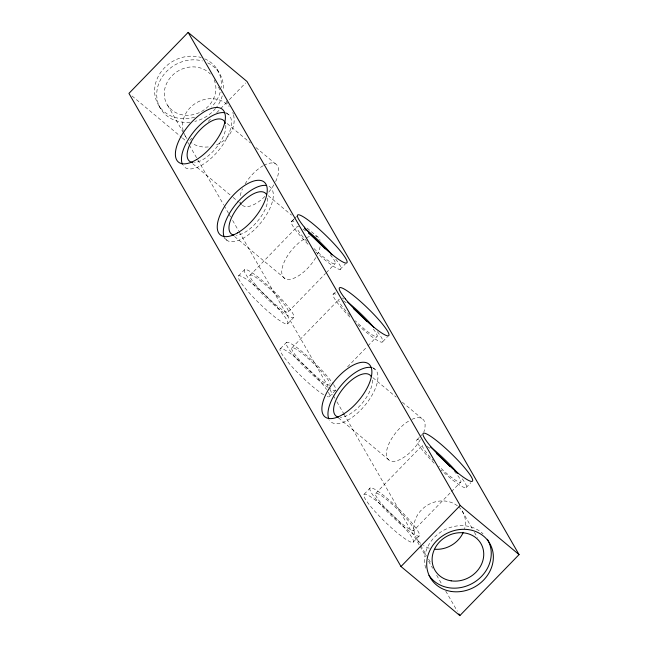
<?xml version="1.0" encoding="UTF-8"?>
<svg xmlns="http://www.w3.org/2000/svg" width="648" height="648" viewBox="0 0 648 648"><rect width="100%" height="100%" fill="white"/><g stroke="black" fill="none" stroke-linecap="round" stroke-linejoin="round"><path stroke-width="0.49" stroke-dasharray="3.24 2.43" d="M192.027 138.129L187.799 142.487L188.803 144.237M208.243 121.427L211.062 118.519M216.699 112.712L226.565 102.546M229.384 99.646L245.6 82.944M238.569 275.846L244.677 269.56M291.227 221.956L293.941 219.162M294.621 218.465L296.654 216.367M292.151 221.017L294.184 218.927M249.861 275.489L296.857 227.075M288.36 311.745L325.539 273.448M326.244 272.719L335.356 263.331M340.07 269.382L345.497 263.793M287.437 323.968A34.328 5.046 44.1 0 0 254.867 285.752A34.328 5.046 44.1 0 0 246.71 290.004A34.328 5.046 44.1 0 0 287.437 323.968L293.544 317.682A34.328 5.046 44.1 0 0 260.966 279.466A34.328 5.046 44.1 0 0 252.817 283.711A34.328 5.046 44.1 0 0 293.544 317.682M280.422 348.632L286.529 342.346M333.137 294.419L335.85 291.616M291.892 347.895L338.896 299.473M347.571 366.849L367.214 346.615M367.918 345.894L377.039 336.498M382.79 341.561L387.545 336.668M329.289 396.754L335.397 390.469M364.136 494.205L370.235 487.92M417.239 439.498L419.272 437.408M419.953 436.703L421.986 434.614M375.759 493.355L422.755 444.933A26.576 3.904 44.1 0 0 433.253 460.574M413.586 530.607A26.576 3.904 44.1 0 0 388.371 501.017A26.576 3.904 44.1 0 0 382.061 504.314A26.576 3.904 44.1 0 0 413.586 530.607L450.765 492.31M451.47 491.581L460.59 482.193M413.003 542.327A34.328 5.046 44.1 0 0 380.425 504.112A34.328 5.046 44.1 0 0 372.276 508.364A34.328 5.046 44.1 0 0 413.003 542.327L419.102 536.042A34.328 5.046 44.1 0 0 386.532 497.826A34.328 5.046 44.1 0 0 378.375 502.079A34.328 5.046 44.1 0 0 419.102 536.042M466.106 487.62L470.853 482.736M225.941 112.614L229.732 115.773M227.181 123.574L250.468 142.997M255.903 147.525L275.319 163.717M268.256 195.712L291.551 215.136M307.079 228.088L317.172 236.504M132.038 95.977L181.602 137.319M182.38 137.959L185.474 140.543M192.739 163.75L232.332 196.765M233.11 197.413L238.545 201.949M239.323 202.597L241.647 204.533M234.592 236.536L285.055 278.616M224.548 238.205L227.578 240.732M372.47 367.424L376.269 370.591M372.892 377.679L396.187 397.103M402.4 402.286L421.808 418.47M338.45 417.855L389.691 460.59M216.91 68.98L219.008 72.633M218.4 87.107L221.365 92.267M226.306 100.853L227.788 103.429M462.048 510.835L472.424 528.873M474.401 532.308L477.365 537.459M167.67 105.389L183.481 132.872M183.975 133.731L185.952 137.165M417.247 539.42L420.212 544.571M420.706 545.43L426.635 555.733M428.612 559.175L431.082 563.468M189.313 145.112L223.568 204.687M224.07 205.57L228.606 213.451M229.109 214.326L230.623 216.959M232.64 220.458L238.683 230.971M239.185 231.846L327.856 386.054M329.873 389.553L332.894 394.81M333.396 395.685L334.911 398.318M336.928 401.825L343.472 413.213M343.975 414.088L419.548 545.511M420.05 546.385L426.101 556.899M428.62 561.281L432.645 568.288M436.679 575.294L441.717 584.059M445.743 591.065L457.334 611.218M159.043 105.899L161.141 109.553M204.736 58.83A34.328 30.197 -29.9 0 1 221.09 87.707M220.166 92.243A34.328 30.197 -29.9 0 1 211.491 107.05M194.627 117.215A34.328 30.197 -29.9 0 1 154.799 87.634A34.328 30.197 -29.9 0 1 201.277 57.559M328.374 392.307A34.328 5.046 44.1 0 1 327.24 396.568M323.668 394.762A34.328 5.046 44.1 0 1 286.489 360.296A34.328 5.046 44.1 0 1 290.312 353.508A34.328 5.046 44.1 0 1 326.6 389.545M263.776 165.394A26.576 12.02 -50.2 0 1 275.206 182.388M273.869 184.834A26.576 12.02 -50.2 0 1 268.223 192.796M264.878 196.425A26.576 12.02 -50.2 0 1 241.923 204.906M240.943 203.634A26.576 12.02 -50.2 0 1 240.278 202.046M240.246 195.631A26.576 12.02 -50.2 0 1 242.538 188.779M245.13 183.902A26.576 12.02 -50.2 0 1 262.958 165.848M315.617 235.937A26.576 12.02 -50.2 0 1 320.088 240.286M320.12 246.702A26.576 12.02 -50.2 0 1 317.455 254.364M315.73 257.621A26.576 12.02 -50.2 0 1 282.803 276.429A26.576 12.02 -50.2 0 1 304.811 238.634M306.447 237.767A26.576 12.02 -50.2 0 1 309.606 236.471M411.901 419.353A26.576 12.02 -50.2 0 1 423.824 432.127M420.366 439.587A26.576 12.02 -50.2 0 1 387.439 458.395A26.576 12.02 -50.2 0 1 409.447 420.609M458.63 506.833A26.576 23.377 -29.9 0 1 464.575 528.841M429.251 548.232A26.576 23.377 -29.9 0 1 423.492 545.567M420.674 543.413A26.576 23.377 -29.9 0 1 421.791 509.595A26.576 23.377 -29.9 0 1 457.966 506.258M425.695 568.199A34.32 30.189 -29.9 0 1 442.292 531.077A34.32 30.189 -29.9 0 1 483.052 533.879M232.745 112.477A26.576 23.377 -29.9 0 1 233.312 114.129M233.539 114.971A26.576 23.377 -29.9 0 1 214.958 145.46M208.275 146.95A26.576 23.377 -29.9 0 1 190.723 142.293M186.964 138.583A26.576 23.377 -29.9 0 1 183.384 131.625M183.157 130.774A26.576 23.377 -29.9 0 1 197.648 102.084A26.576 23.377 -29.9 0 1 229.173 106.491M214.14 79.874A26.576 23.377 -29.9 0 1 188.706 115.271A26.576 23.377 -29.9 0 1 167.127 82.434A26.576 23.377 -29.9 0 1 210.308 74.05M207.765 62.913A34.328 30.197 -29.9 0 1 223.293 90.445M222.264 95.896A34.328 30.197 -29.9 0 1 216.173 107.746M215.557 108.516A34.328 30.197 -29.9 0 1 194.813 121.379M189.977 122.189A34.328 30.197 -29.9 0 1 157.334 88.557A34.328 30.197 -29.9 0 1 202.476 60.953M330.245 254.696A26.576 3.904 44.1 0 1 333.299 263.631A26.576 3.904 44.1 0 1 313.932 248.532M307.079 241.558A26.576 3.904 44.1 0 1 299.813 227.156M303.021 229.068A26.576 3.904 44.1 0 1 307.128 232.073M335.745 259.192A34.328 5.046 44.1 0 1 338.402 269.041A34.328 5.046 44.1 0 1 315.819 251.894M308.019 244.247A34.328 5.046 44.1 0 1 294.702 221.729M373.37 329.095A26.576 3.904 44.1 0 1 374.544 336.166A26.576 3.904 44.1 0 1 355.25 320.792M349.75 315.22A26.576 3.904 44.1 0 1 340.249 299.376M343.448 300.931A26.576 3.904 44.1 0 1 346.397 302.908M330.035 384.92A26.576 3.904 44.1 0 1 300.437 361.13A26.576 3.904 44.1 0 1 300.785 352.358A26.576 3.904 44.1 0 1 330.091 383.559M377.379 331.703A34.328 5.046 44.1 0 1 380.352 341.869A34.328 5.046 44.1 0 1 357.753 324.753M349.944 317.115A34.328 5.046 44.1 0 1 337.284 294.864M342.282 297.983A34.328 5.046 44.1 0 1 343.772 299.06M333.68 384.709A34.328 5.046 44.1 0 1 329.767 388.468M328.285 387.528A34.328 5.046 44.1 0 1 291.43 352.536A34.328 5.046 44.1 0 1 297.618 348.106A34.328 5.046 44.1 0 1 333.21 384.005M225.788 125.364A26.576 12.02 -50.2 0 1 215.549 148.619A26.576 12.02 -50.2 0 1 194.538 162.535M267.64 198.15A26.576 12.02 -50.2 0 1 257.402 221.405A26.576 12.02 -50.2 0 1 236.39 235.321M269.058 186.332A34.328 15.528 -50.2 0 1 259.475 224.386A34.328 15.528 -50.2 0 1 224.67 237.897M226.565 113.246A34.328 15.528 -50.2 0 1 218.603 150.433A34.328 15.528 -50.2 0 1 183.198 165.718M454.289 471.234A26.576 3.904 44.1 0 1 459.157 482.096A26.576 3.904 44.1 0 1 438.737 466.155M427.113 446.48A26.576 3.904 44.1 0 1 430.871 449.048M462.283 478.84A34.328 5.046 44.1 0 1 463.563 487.247A34.328 5.046 44.1 0 1 441.288 470.165M434.16 463.207A34.328 5.046 44.1 0 1 420.9 440.397M372.276 380.117A26.576 12.02 -50.2 0 1 361.592 403.906A26.576 12.02 -50.2 0 1 340.249 417.32M373.127 368.032A34.328 15.528 -50.2 0 1 364.994 405.308A34.328 15.528 -50.2 0 1 329.646 420.414M254.972 284.116A26.576 3.904 44.1 0 0 287.51 312.344A26.576 3.904 44.1 0 0 264.846 284.391A26.576 3.904 44.1 0 0 254.972 284.116"/><path stroke-width="0.97" d="M188.147 32.4L128.936 93.393L400.991 566.514L459.853 615.6L519.064 554.607L247.01 81.486L188.147 32.4L460.202 505.513L519.064 554.607M400.991 566.514L460.202 505.513M458.849 613.85L459.853 615.6M463.288 532.364A26.576 23.377 -29.9 0 1 434.768 549.261M487.369 539.282A34.32 30.189 -29.9 0 1 474.036 582.439A34.32 30.189 -29.9 0 1 429 575.359M308.424 233.102A26.576 3.904 44.1 0 1 325.134 248.84M304.633 228.339A34.328 5.046 44.1 0 1 332.124 254.777M353.524 308.61A26.576 3.904 44.1 0 1 366.825 321.449M347.709 302.098A34.328 5.046 44.1 0 1 373.766 327.313M192.829 162.51A26.576 12.02 -50.2 0 1 197.259 133.01A26.576 12.02 -50.2 0 1 225.439 123.476M233.815 235.151A26.576 12.02 -50.2 0 1 238.569 206.461A26.576 12.02 -50.2 0 1 266.628 194.667M224.273 237.128A34.328 15.528 -50.2 0 1 236.002 204.063A34.328 15.528 -50.2 0 1 266.611 185.514M182.363 164.219A34.328 15.528 -50.2 0 1 194.319 131.058A34.328 15.528 -50.2 0 1 224.897 112.752M436.744 453.762A26.576 3.904 44.1 0 1 450.093 466.544M430.531 446.966A34.328 5.046 44.1 0 1 457.966 473.469M338.45 417.126A26.576 12.02 -50.2 0 1 343.205 388.436A26.576 12.02 -50.2 0 1 371.272 376.634M328.828 418.9A34.328 15.528 -50.2 0 1 340.913 385.69A34.328 15.528 -50.2 0 1 371.466 367.521M451.3 591.454A34.32 30.189 -29.9 0 0 492.253 549.269A34.32 30.189 -29.9 0 0 436.517 540.959A34.32 30.189 -29.9 0 0 451.3 591.454M196.717 159.481A34.328 15.528 -50.2 0 0 223.665 110.711A34.328 15.528 -50.2 0 0 180.808 136.858A34.328 15.528 -50.2 0 0 196.717 159.481M237.476 232.916A34.328 15.528 -50.2 0 0 265.907 184.105A34.328 15.528 -50.2 0 0 223.374 208.397A34.328 15.528 -50.2 0 0 237.476 232.916M343.092 414.307A34.328 15.528 -50.2 0 0 370.194 365.529A34.328 15.528 -50.2 0 0 327.37 391.489A34.328 15.528 -50.2 0 0 343.092 414.307M304.414 227.213A34.328 5.046 44.1 0 0 346.17 263.096A34.328 5.046 44.1 0 0 316.054 226.436A34.328 5.046 44.1 0 0 304.414 227.213M345.344 298.858A34.328 5.046 44.1 0 0 387.626 335.867A34.328 5.046 44.1 0 0 359.235 300.372A34.328 5.046 44.1 0 0 345.344 298.858M431.487 447.371A34.328 5.046 44.1 0 0 472.214 481.334A34.328 5.046 44.1 0 0 439.636 443.119A34.328 5.046 44.1 0 0 431.487 447.371M451.17 580.835A26.576 23.377 -29.9 0 0 482.89 548.159A26.576 23.377 -29.9 0 0 439.725 541.72A26.576 23.377 -29.9 0 0 451.17 580.835"/></g></svg>
